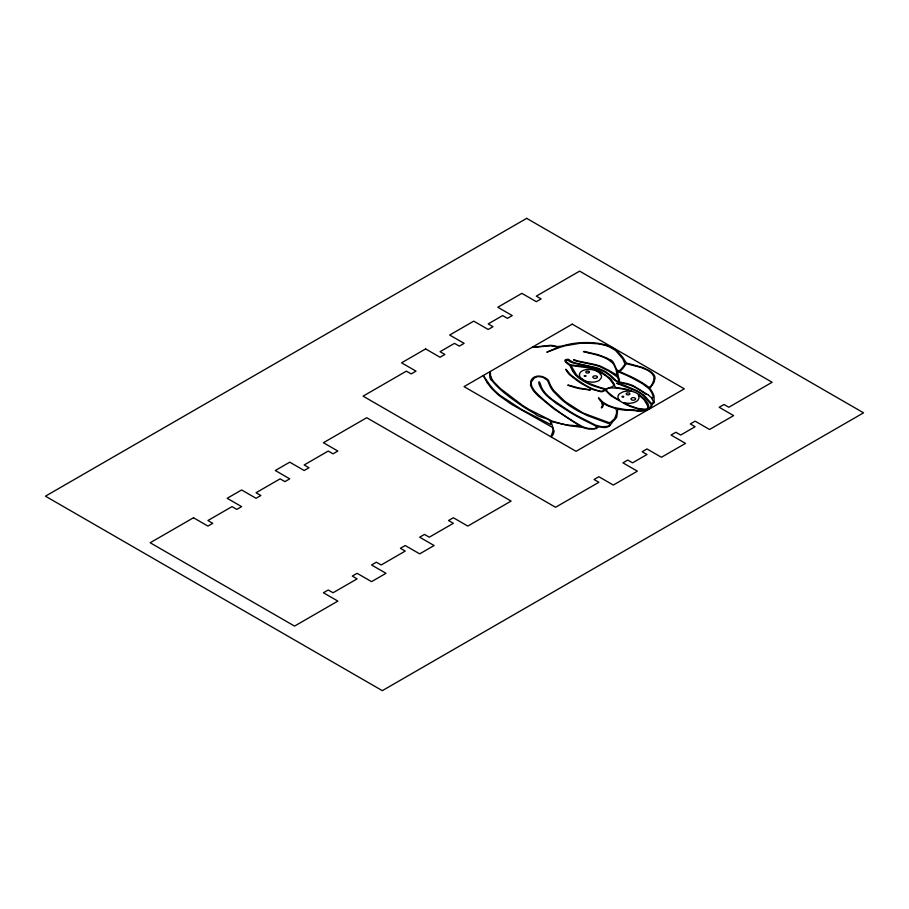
<?xml version="1.0" encoding="UTF-8"?>
<svg xmlns="http://www.w3.org/2000/svg" width="909" height="909" viewBox="0 0 909 909"><rect width="100%" height="100%" fill="white"/><g stroke="black" fill="none" stroke-linecap="round" stroke-linejoin="round"><path stroke-width="1.36" d="M623.869 402.562L625.256 403.505A89.287 51.552 0 0 0 631.528 406.243L636.857 408.107A26.122 15.089 0 0 0 639.743 408.766L642.697 409.13A22.089 12.749 0 0 0 645.629 409.118L647.572 408.471L647.731 407.471A23.986 13.851 0 0 0 647.64 405.778L644.254 400.028A48.609 28.065 0 0 0 639.913 396.074L638.607 395.04M651.139 386.507L651.174 386.45A8.897 5.136 0 0 1 651.31 386.257L652.321 384.95A50.37 29.088 0 0 0 654.105 382.075L655.037 378.019A17.703 10.215 0 0 0 653.151 373.781L652.548 373.167A24.941 14.396 0 0 0 649.765 370.895L642.743 367.497L629.835 363.907A49.472 28.565 0 0 1 628.823 363.657L628.471 363.566A43.814 25.293 0 0 1 627.517 363.316L626.415 362.918A6.886 3.977 0 0 1 625.824 362.168L623.472 358.43A79.094 45.666 0 0 0 621.847 356.169L617.279 351.09A32.906 18.998 0 0 0 614.484 348.954L611.484 347.17A26.156 15.101 0 0 0 610.632 346.715L608.53 345.863A43.746 25.259 0 0 0 605.826 344.954L599.44 343.545A36.837 21.271 0 0 0 595.27 342.988L593.804 342.863A59.29 34.235 0 0 0 590.907 342.67A52.847 30.508 0 0 0 571.511 343.784M651.105 386.564L651.128 386.541A7.158 4.136 0 0 1 650.946 386.791L650.378 387.461A9.772 5.636 0 0 0 649.935 388.029L649.81 388.438A43.643 25.202 0 0 1 653.026 393.699C655.059 396.779 653.457 399.29 654.366 402.369A3.261 1.886 0 0 1 654.048 402.914L652.685 403.891A1.682 0.966 0 0 0 652.401 404.164L650.98 407.562A7.613 4.397 0 0 1 650.151 408.334L646.515 410.073A16.112 9.306 0 0 1 643.106 410.891L638.936 411.198A14.249 8.226 0 0 1 635.471 410.777A20.691 11.942 0 0 0 633.539 410.482L624.438 410.107A41.087 23.725 0 0 1 620.722 409.618L618.586 409.209A5.056 2.92 0 0 0 617.79 409.05L616.768 416.845A17.112 9.885 0 0 1 616.484 417.424A14.408 8.317 0 0 1 615.995 418.197L615.336 419.015A37.03 21.384 0 0 1 612.961 421.356C610.234 425.105 608.303 428.968 601.463 427.105A27.406 15.817 0 0 1 598.736 426.912L597.713 427.423A8.647 4.988 0 0 1 595.986 428.639L588.896 429.025A20.839 12.033 0 0 1 586.6 428.594L584.294 428.003A10.101 5.84 0 0 1 582.885 427.48L573.477 426.185A49.2 28.406 0 0 1 569.863 425.832L552.854 421.901A15.612 9.01 0 0 0 552.467 421.799L551.683 421.833A5.159 2.977 0 0 0 551.263 422.094L553.797 430.946M618.472 395.097L618.915 394.438A7.386 4.261 0 0 1 619.756 393.62L622.926 391.915A8.192 4.738 0 0 1 624.858 391.393L627.21 391.131A13.737 7.931 0 0 1 629.426 391.143L631.232 391.37M618.756 381.7L619.472 379.973A11.726 6.772 0 0 0 619.438 379.212L618.529 377.44A12.556 7.249 0 0 0 618.45 376.996L617.609 372.099A13.965 8.056 0 0 0 617.563 371.883A4.068 2.352 0 0 1 617.518 371.406L625.653 374.906A173.926 100.422 0 0 1 631.403 377.599L642.106 383.45L648.469 388.223A29.94 17.282 0 0 1 650.083 390.063C653.901 395.324 654.9 401.528 648.481 395.165M568.068 385.007L573.477 386.507A55.472 32.02 0 0 0 580.067 388.154L590.35 389.972L579.806 388.666A48.563 28.031 0 0 1 575.033 387.541L567.898 385.28M565.921 369.304L568.261 371.986A29.463 17.01 0 0 0 569.727 373.815L570.238 374.338A54.779 31.622 0 0 0 571.397 375.451C580.272 382.11 589.998 389.541 601.179 391.234A4.67 2.693 0 0 0 602.815 390.893L604.701 389.37M651.617 403.619L651.787 403.573A4.852 2.795 0 0 0 652.492 403.221L653.514 401.744L651.742 398.29M616.984 381.598L618.109 381.201A3.772 2.17 0 0 0 618.495 380.701L618.552 379.871A15.567 8.988 0 0 0 618.313 378.973L617.87 378.189A2.977 1.716 0 0 1 617.506 377.462L617.45 377.246A2.443 1.409 0 0 0 617.302 376.94L608.973 371.133L599.474 366.452A21.486 12.408 0 0 0 598.395 366.088L598.031 365.975A60.948 35.19 0 0 0 595.906 365.361A62.903 36.315 0 0 0 593.713 364.782L576.306 361.123A32.508 18.771 0 0 1 574.329 360.328L573.443 359.873L574.011 359.566M571.522 343.795L568.08 344.488A66.096 38.155 0 0 0 562.08 346.056L557.365 346.579L553.308 345.625A14.714 8.499 0 0 0 550.297 345.329L532.594 347.272A1.875 1.079 0 0 0 532.197 347.431L550.127 345.829A10.601 6.124 0 0 1 551.627 345.931L554.547 346.431A32.372 18.691 0 0 1 556.467 346.908L557.751 347.488A13.578 7.84 0 0 1 556.683 347.908L546.798 352.192L555.319 349.067A69.368 40.041 0 0 1 564.739 345.863L579.681 343.341A53.699 31.008 0 0 1 587.578 343.102L597.111 343.75A39.03 22.532 0 0 1 601.531 344.477L605.542 345.465A24.236 13.987 0 0 1 608.973 346.704L614.007 349.465A29.043 16.771 0 0 1 615.984 350.931L622.722 358.76L624.994 364.032A96.547 55.733 0 0 1 622.665 367.372L620.699 369.622A12.215 7.045 0 0 1 619.256 370.656C615.029 371.963 615.325 359.941 609.132 359.385A48.881 28.224 0 0 0 606.769 358.044L597.758 354.612L584.76 351.533M608.985 422.594L610.518 422.39L614.632 418.629L616.541 413.39A90.071 52.006 0 0 0 616.472 409.993L615.404 408.459L608.587 406.13A30.44 17.578 0 0 1 604.576 404.096L602.701 403.028A7.738 4.465 0 0 0 602.803 403.448L602.951 403.823A11.544 6.67 0 0 1 603.269 405.05L603.11 405.925A12.965 7.488 0 0 1 602.576 406.948L602.247 407.38A4.25 2.454 0 0 1 601.917 407.698L601.553 407.8M567.375 359.919L568.205 360.316A14.249 8.226 0 0 0 571.795 362.543L595.645 368.088A43.314 25.009 0 0 1 599.133 369.27L603.212 371.213A74.254 42.871 0 0 1 605.758 372.679L609.564 375.406A84.992 49.075 0 0 1 610.939 376.656C614.689 381.45 620.438 383.098 626.233 383.984A34.701 20.032 0 0 1 630.21 385.2L633.812 386.632A17.328 10.01 0 0 1 634.868 387.143L638.425 389.188A81.31 46.938 0 0 1 640.913 390.756L646.288 394.461M570.772 364.929L585.646 366.532A42.393 24.475 0 0 1 590.271 367.554L592.202 368.077A21.509 12.419 0 0 1 594.111 368.724L598.281 370.474A42.041 24.27 0 0 1 601.769 372.292L610.666 378.883L614.439 384.325A21.691 12.521 0 0 1 614.529 386.132L616.052 387.564L621.699 388.382A52.245 30.156 0 0 1 626.471 389.325L635.891 392.733A71.504 41.28 0 0 1 638.288 394.12L643.083 397.733A60.687 35.042 0 0 1 645.413 400.142L647.469 402.857A19.055 10.999 0 0 1 648.015 403.869L648.14 404.198A23.816 13.749 0 0 1 648.662 406.187L648.549 408.448L650.094 407.357A6.783 3.92 0 0 0 650.605 406.687L651.037 405.63A32.679 18.873 0 0 0 651.185 405.13L650.98 404.175A4.954 2.863 0 0 1 650.378 403.494L644.47 396.71A32.054 18.51 0 0 0 643.072 395.483L640.947 393.881A45.234 26.111 0 0 0 636.789 391.302L616.756 383.303L621.415 384.45A140.531 81.14 0 0 1 626.062 386.041L636.573 390.518A83.514 48.211 0 0 1 639.391 392.109L643.867 395.199M570.545 364.918L569.204 364.1A46.643 26.929 0 0 1 567.489 362.805L567.011 362.407A13.453 7.761 0 0 1 565.864 361.191L566.023 360.055A2.761 1.591 0 0 1 567.068 359.907M568.25 359.328L567.625 359.294A7.397 4.272 0 0 1 566.455 359.453C561.864 360.282 568.068 364.111 569.613 365.259A1.341 0.773 0 0 1 570 365.691L571.886 369.656A67.868 39.178 0 0 0 572.443 370.633L572.886 371.361M584.635 351.499L584.635 351.499A8.408 4.852 0 0 0 584.214 351.408L583.453 351.681L588.157 352.84M588.577 352.942L592.941 353.953A92.127 53.188 0 0 1 597.565 355.192L600.224 355.998A28.224 16.294 0 0 1 602.122 356.669A35.746 20.634 0 0 1 608.291 359.669L612.223 362.668A26.088 15.067 0 0 1 613.814 364.566L616.086 369.543L617.075 375.156L611.871 372.19A146.667 84.685 0 0 0 608.928 370.383L601.281 366.52A70.925 40.95 0 0 0 598.372 365.486L595.497 364.668A8.067 4.659 0 0 1 595.134 364.577L577.954 361.009A17.419 10.056 0 0 1 575.397 360.146L574.295 359.691M618.699 381.803L626.074 383.359A20.646 11.919 0 0 1 627.46 383.712L629.528 384.348A29.577 17.078 0 0 1 632.982 385.621L648.231 394.961M604.292 389.245L593.407 385.87A56.233 32.463 0 0 1 582.158 380.314L578.522 377.746A30.974 17.885 0 0 1 576.92 376.337L576.317 375.735A65.232 37.667 0 0 1 575.442 374.769M616.881 381.587L616.722 381.485A14.328 8.272 0 0 1 615.972 380.701A81.026 46.779 0 0 0 609.734 374.667L605.769 371.792A18.055 10.419 0 0 0 604.315 370.963L599.576 368.861A41.178 23.77 0 0 0 596.088 367.634L574.34 362.861L568.943 359.953M553.581 390.325L553.092 389.631A14.544 8.397 0 0 1 552.808 389.257L550.695 385.643A57.028 32.917 0 0 1 549.74 383.598L548.513 380.439A4.92 2.841 0 0 0 548.161 379.973L547.513 379.394A22.066 12.737 0 0 0 544.957 377.678L542.173 376.542A9.476 5.477 0 0 0 539.662 376.133L537.662 376.121A4.431 2.557 0 0 0 536.651 376.281L535.344 376.678A10.249 5.92 0 0 0 533.799 377.383L532.833 378.03A4.613 2.67 0 0 0 532.39 378.485L531.845 379.258A43.723 25.247 0 0 0 530.879 380.951L530.504 385.507L533.265 390.552A49.393 28.52 0 0 0 534.378 391.893L537.798 395.449A107.069 61.812 0 0 0 539.026 396.597L553.524 408.584A10.953 6.329 0 0 0 553.763 408.777L579.726 425.957L568.784 425.162A38.735 22.361 0 0 1 564.273 424.412L562.785 424.094A39.382 22.736 0 0 1 561.148 423.696L552.695 421.242A5.897 3.397 0 0 0 552.32 421.14L529.015 409.425A267.905 154.678 0 0 1 522.527 405.369L501.12 389.132A97.683 56.403 0 0 1 499.859 387.984L494.337 382.416A10.942 6.318 0 0 0 494.144 382.144L493.757 381.666A15.885 9.17 0 0 1 493.337 381.166L492.826 380.462A55.585 32.088 0 0 1 491.644 378.553L490.94 377.008M608.666 422.492L583.726 413.288A36.144 20.873 0 0 1 582.18 412.516L564.978 401.471L553.695 390.484M595.27 425.719L596.997 427.037A12.487 7.215 0 0 1 595.861 427.934L594.986 428.412A3.716 2.148 0 0 1 593.963 428.707L588.737 428.446A21.202 12.237 0 0 1 585.578 427.764L582.612 426.662A10.84 6.261 0 0 0 581.442 426.082C565.057 416.72 549.252 405.823 535.878 392.404A58.528 33.792 0 0 1 534.572 390.927L531.867 386.734L531.197 383.45A16.442 9.488 0 0 1 531.606 381.507L534.447 377.837L537.412 376.712A4.431 2.557 0 0 1 538.514 376.599L541.366 376.928A8.772 5.068 0 0 1 543.332 377.553L547.32 380.257A4.443 2.568 0 0 1 547.604 380.61L550.309 386.802A64.255 37.099 0 0 0 553.501 391.529L561.16 399.21A193.094 111.477 0 0 0 564.455 401.926L566.864 403.801A81.299 46.938 0 0 0 569.409 405.63L573.011 407.982A139.713 80.662 0 0 0 578.158 411.038L587.453 415.629L610.019 424.06A8.942 5.159 0 0 1 609.984 424.889L609.894 425.185A2.341 1.352 0 0 1 609.36 425.776L607.03 426.355A15.942 9.204 0 0 1 604.871 426.56L603.44 426.628A13.874 8.011 0 0 1 601.224 426.582L595.588 425.162L577.158 415.731A351.397 202.877 0 0 1 570.034 411.572L552.047 399.381A18.441 10.647 0 0 1 551.752 399.142L548.059 395.915A73.788 42.598 0 0 1 545.082 392.779L543.275 390.381A54.938 31.713 0 0 1 541.185 386.564C538.798 377.996 537.355 382.496 541.116 388.427A49.745 28.713 0 0 0 542.593 390.836L543.468 392.029A72.095 41.621 0 0 0 544.843 393.688A62.755 36.235 0 0 0 547.888 396.756L556.422 403.516L571.136 412.981A262.269 151.417 0 0 0 583.692 419.969L595.088 425.639M631.244 391.359L630.562 391.052A13.112 7.567 0 0 0 629.732 390.779C627.994 389.336 595.736 383.609 610.189 394.029A49.95 28.838 0 0 0 614.245 397.29L619.665 400.324L619.074 399.744A8.363 4.829 0 0 1 618.472 398.903L618.075 397.835A9.806 5.659 0 0 1 618.484 395.097M629.301 393.131L627.744 392.858A1.75 1.011 0 0 0 626.29 393.552L626.21 393.79A1.273 0.739 0 0 0 626.335 394.245L627.415 394.858A1.454 0.841 0 0 0 628.346 394.904L629.096 394.676A1.886 1.091 0 0 0 629.585 393.233M604.144 374.61L593.566 369.19A33.678 19.441 0 0 0 589.759 368.009L570.977 365.543L576.317 374.542A41.655 24.054 0 0 0 580.374 378.28L589.055 383.393L598.474 386.973A118.306 68.3 0 0 0 602.247 388.075L606.03 388.938A8.965 5.17 0 0 0 606.53 388.779L611.621 386.973A31.076 17.941 0 0 0 612.723 386.575L613.609 385.325A27.52 15.885 0 0 0 613.359 384.064L609.507 378.86A63.857 36.871 0 0 0 604.155 374.61M601.326 407.675L601.883 406.528A12.147 7.011 0 0 0 602.269 405.573L602.36 404.835A11.113 6.42 0 0 0 601.974 403.755L601.781 403.301A9.579 5.534 0 0 1 601.553 402.278L601.519 402.164A5.102 2.943 0 0 0 600.963 401.414L600.292 400.664A42.916 24.782 0 0 1 599.179 399.244L598.486 397.801L600.201 399.267A32.963 19.032 0 0 0 602.917 402.142L607.451 404.994A45.62 26.338 0 0 0 615.098 407.755L626.415 409.72A59.858 34.565 0 0 0 629.846 409.868L633.289 409.834A7.227 4.17 0 0 1 634.55 410.061L634.891 410.129A17.998 10.385 0 0 0 638.107 410.618L641.879 410.527A23.475 13.555 0 0 0 643.663 410.243L645.299 409.754A5.056 2.92 0 0 0 644.379 409.743L637.766 408.948L630.664 406.584A137.179 79.197 0 0 1 625.892 404.516L611.325 396.006A68.629 39.621 0 0 1 608.053 392.995L606.462 391.256M651.56 403.596L643.992 395.324M606.326 391.109L605.235 390.256A10.499 6.068 0 0 0 604.292 390.768L603.303 391.302A2.92 1.682 0 0 1 602.735 391.506L602.167 391.631A4.431 2.557 0 0 1 600.963 391.768L592.1 389.279A63.244 36.519 0 0 1 590.998 388.745L582.749 384.246A139.531 80.56 0 0 1 577.954 381.235L569.454 374.633A48.643 28.088 0 0 1 567.386 372.099L566.966 371.486A27.577 15.919 0 0 1 566.534 370.77L566.159 370.077A22.032 12.715 0 0 1 565.955 369.645L565.875 369.44M487.122 382.541L483.338 375.644L489.712 384.802A95.456 55.108 0 0 0 499.995 395.335L521.493 409.459L550.649 424.503M487.247 382.723L490.156 386.643A149.837 86.514 0 0 0 492.473 389.347L499.052 395.506L509.983 403.289A134.589 77.708 0 0 0 512.142 404.653L551.627 426.923C556.342 428.241 548.366 439.456 551.956 436.059A17.055 9.84 0 0 0 553.854 430.946M550.57 424.355C552.513 417.356 538.696 418.458 535.037 413.675A190.322 109.887 0 0 1 522.914 406.471C511.847 398.824 500.37 391.12 491.905 380.519C488.644 379.792 489.678 367.815 490.474 373.894A22.918 13.226 0 0 0 490.928 377.008M568.807 359.714L568.784 359.657A1.704 0.989 0 0 0 568.67 359.396M638.22 394.892L638.243 394.949A7.34 4.238 0 0 0 638.561 395.574L638.982 397.278A13.737 7.931 0 0 1 638.811 398.551L637.925 400.187A10.124 5.852 0 0 1 631.141 403.153A10.738 6.204 0 0 1 623.847 402.585M575.431 374.781A50.211 28.986 0 0 1 572.886 371.361M597.383 377.246L596.815 377.962A16.294 9.408 0 0 1 596.463 378.155L595.35 378.428A9.454 5.465 0 0 1 594.929 378.417L594.395 378.371A1.375 0.795 0 0 1 593.918 378.246L592.895 377.349A2.17 1.25 0 0 1 593.804 376.031L595.747 375.826A1.148 0.659 0 0 1 596.156 375.917L596.577 376.121A8.499 4.909 0 0 1 596.872 376.303L597.145 376.496A1.261 0.727 0 0 1 597.293 376.69L597.372 377.008A10.181 5.874 0 0 1 597.383 377.246M623.631 396.71L623.12 397.119A2.272 1.307 0 0 1 622.506 397.131L622.04 396.869A2.272 1.307 0 0 1 622.074 396.506L622.551 396.21A1.239 0.716 0 0 1 623.142 396.233L623.631 396.71M584.282 375.917L585.896 375.996L584.282 375.917M579.465 374.497L579.522 375.61A11.363 6.568 0 0 0 580.533 377.678L584.055 380.337A11.703 6.761 0 0 0 587.203 381.519A14.567 8.408 0 0 0 588.532 381.814L592.384 382.155A9.84 5.681 0 0 0 596.009 381.7L598.474 380.86A4.59 2.647 0 0 0 599.133 380.496L601.258 377.951A11.442 6.613 0 0 0 601.36 375.553L599.69 373.11A16.464 9.499 0 0 0 597.611 371.599L595.929 370.747A12.828 7.408 0 0 0 590.327 369.463L588.021 369.418A9.522 5.499 0 0 0 585.373 369.747A9.067 5.227 0 0 0 579.635 373.588L579.465 374.497M589.35 372.19L588.907 372.781A5.431 3.136 0 0 1 588.646 372.917L586.862 373.042A1.716 0.989 0 0 1 586.18 372.735L586.021 372.588A1.886 1.091 0 0 1 585.805 371.951L585.862 371.792A1.682 0.977 0 0 1 586.305 371.361L587.509 371.054A1.704 0.989 0 0 1 589.089 371.554L589.35 372.247M654.185 378.246C653.821 380.791 651.23 388.416 648.276 387.041A51.234 29.577 0 0 0 647.628 386.484L646.663 385.689A46.257 26.702 0 0 0 645.981 385.155L641.265 382.132A138.486 79.958 0 0 0 635.709 379.042L633.88 378.099A77.765 44.893 0 0 0 631.687 377.03L619.495 371.417L620.12 370.895A24.6 14.203 0 0 0 622.335 369.02A15.396 8.885 0 0 0 622.585 368.759A18.566 10.715 0 0 0 622.926 368.35L626.051 363.986A8.579 4.954 0 0 1 626.278 363.714L639.493 367.031A45.564 26.304 0 0 1 641.822 367.793L646.208 369.599A25.804 14.896 0 0 1 649.628 371.622L650.628 372.372A17.873 10.317 0 0 1 652.264 373.974L653.798 376.406A15.362 8.874 0 0 1 654.185 378.246M635.584 398.937L635.255 399.54A2.579 1.488 0 0 1 633.596 400.221L632.948 400.221A2.852 1.648 0 0 1 631.869 399.983L631.028 399.165A3.057 1.773 0 0 1 631.028 398.631L632.198 397.722A2.966 1.716 0 0 1 633.323 397.597L633.63 397.608A1.761 1.011 0 0 1 634.062 397.665L634.209 397.71A2.5 1.443 0 0 1 635.539 398.699L635.584 398.937M526.686 218.342L45.45 496.178L382.314 690.658L863.55 412.822L526.686 218.342M425.628 348.92L401.562 362.816L416.004 371.145L411.186 373.929L406.38 371.145L363.066 396.154L555.558 507.29L598.872 482.281L594.054 479.509L598.872 476.725L613.302 485.065L637.368 471.169L622.938 462.84L627.744 460.056L632.562 462.84L646.992 454.5L642.186 451.716L646.992 448.944L661.434 457.284L685.488 443.387L671.058 435.047L675.864 432.275L680.682 435.047L695.112 426.719L690.306 423.935L695.112 421.162L709.554 429.491L733.62 415.606L719.178 407.266L723.996 404.494L728.802 407.266L772.116 382.257L579.624 271.132L536.31 296.129L541.128 298.913L536.31 301.686L521.868 293.357L497.814 307.242L512.244 315.582L507.438 318.355L502.62 315.582L488.19 323.911L492.996 326.695L488.19 329.467L473.748 321.138L449.682 335.035L464.124 343.363L459.318 346.147L454.5 343.363L440.058 351.703L444.876 354.476L440.058 357.26L425.628 348.92M193.492 517.744L150.178 542.753L294.55 626.096L337.864 601.099L323.422 592.759L328.24 589.986L333.046 592.759L357.112 578.874L352.294 576.09L357.112 573.306L371.554 581.646L385.984 573.306L371.554 564.978L376.36 562.194L381.178 564.978L405.232 551.081L400.426 548.309L405.232 545.525L419.674 553.865L434.104 545.525L419.674 537.196L424.48 534.412L429.298 537.196L453.364 523.3L448.546 520.527L453.364 517.744L467.794 526.084L511.108 501.075L366.736 417.72L323.422 442.728L337.864 451.057L333.046 453.841L328.24 451.057L304.174 464.953L308.992 467.737L304.174 470.51L289.744 462.181L275.302 470.51L289.744 478.85L284.926 481.622L280.12 478.85L256.054 492.735L260.86 495.519L256.054 498.291L241.612 489.962L227.182 498.291L241.612 506.631L236.806 509.404L231.988 506.631L207.934 520.527L212.74 523.3L207.934 526.084L193.492 517.744M572.25 324.149L464.022 386.632L576.067 451.318L684.295 388.836L572.25 324.149"/></g></svg>
